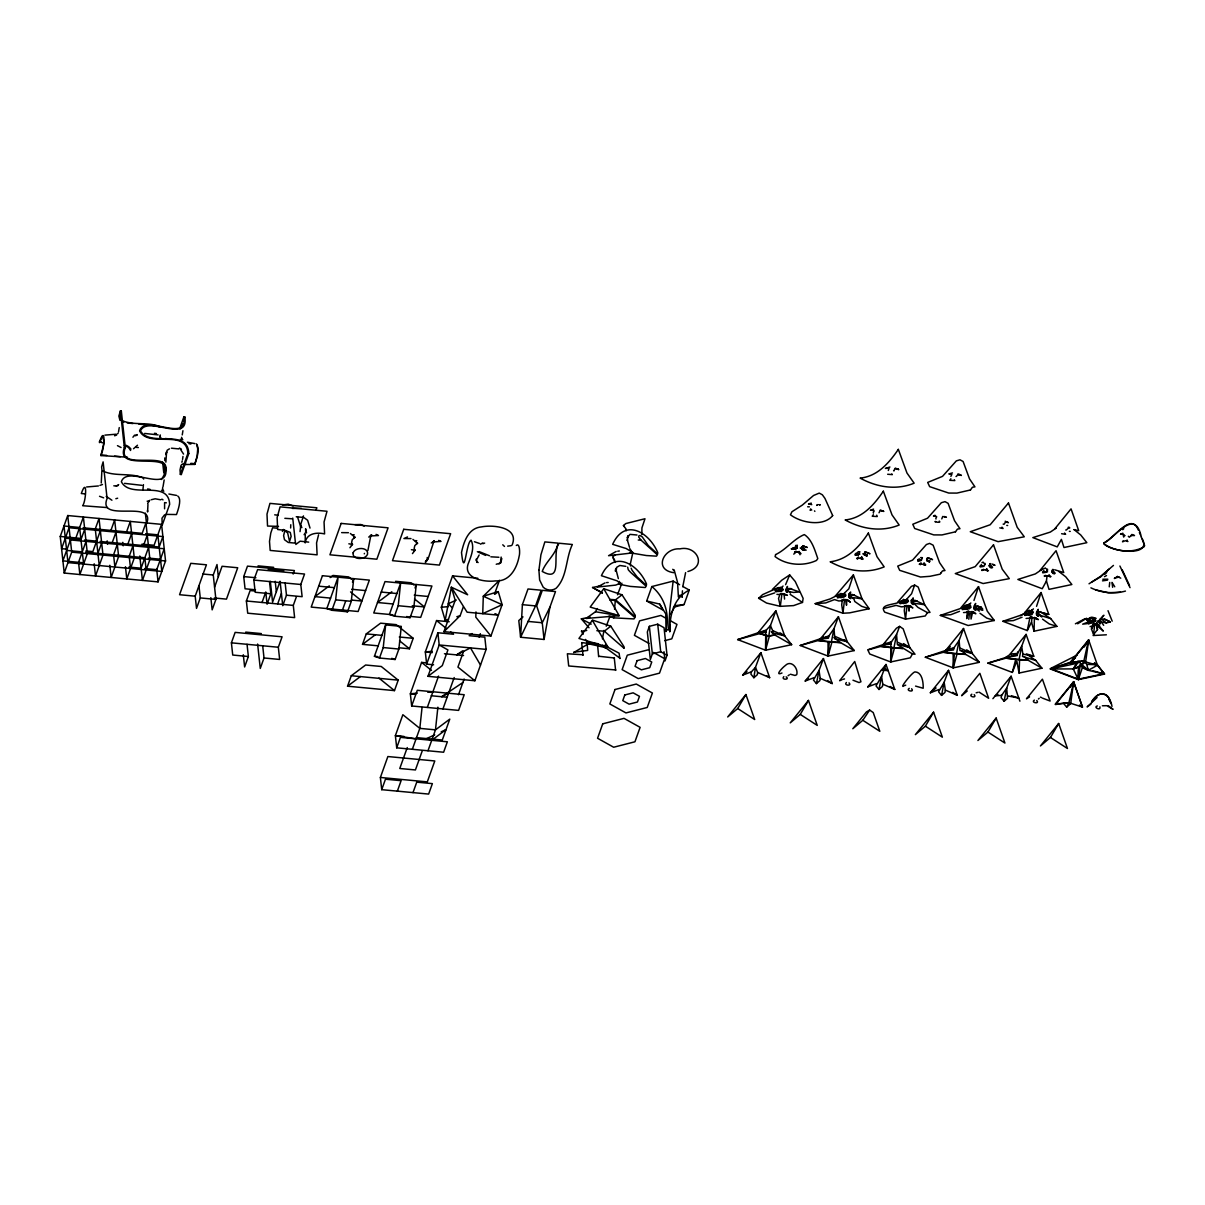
<?xml version="1.0" encoding="UTF-8"?>
<svg xmlns="http://www.w3.org/2000/svg" width="1205" height="1205" viewBox="0 0 1205 1205"><rect width="100%" height="100%" fill="white"/><g stroke="black" fill="none" stroke-linecap="round" stroke-linejoin="round"><path stroke-width="1.5" d="M1124.822 535.638L1123.467 534.357L1120.876 534.252M1099.035 622.111L1099.05 620.771L1103.885 615.243L1099.517 620.048L1099.035 622.111L1100.421 623.723L1099.517 620.771M164.799 460.596L164.784 457.915M685.6 572.616L682.768 586.699M147.522 510.393L147.582 511.974L147.959 504.338M300.045 531.601L300.979 523.603L303.479 515.906M1077.933 661.168L1073.248 668.895L1078.339 679.62L1078.49 667.314L1085.072 662.328L1083.882 660.882L1088.612 639.81L1070.386 662.253L1050.459 669.016L1078.339 679.62L1104.473 674.092L1097.393 664.799L1094.517 662.916M651.86 586.564L646.693 601.009L659.738 604.112L665.778 613.917L666.019 631.556C669.829 615.092 665.175 597.514 651.86 586.564L673.143 581.096L679.59 584.696M1078.339 677.391L1078.505 670.251M475.96 611.944L475.809 617.171L490.902 636.059L502.124 604.684L498.268 591.61L483.295 596.249L482.738 613.676L502.124 604.684L483.295 596.249L499.473 580.283L494.487 594.231M784.576 599.081L784.018 593.734L780.448 593.598L787.407 595.345L784.018 593.734M290.646 527.986L290.767 524.732M795.601 545.729L796.4 546.001L795.631 545.413M1019.053 673.053L1019.581 659.858L1028.211 660.265L1041.918 668.218L1019.053 673.053L1016.839 661.063L1012.305 672.42L987.904 663.127L1005.377 657.614L1016.116 655.836L1021.689 646.317L1026.103 634.387L1033.785 656.243L1022.879 654.119L1021.689 646.317L1019.099 659.406L1005.934 658.171L987.904 663.127M1032.098 616.93L1031.525 622.142L1027.278 630.577L1002.876 621.298L1023.738 614.204L1031.42 613.797L1031.585 609.76M670.055 624.883L669.739 631.902C669.724 615.695 673.218 598.102 689.26 590.073L682.813 586.489M1097.499 629.597L1096.942 624.235L1094.276 623.979L1091.459 629.025L1093.568 634.493L1097.499 629.597L1095.993 623.663M427.203 558.397L427.248 557.478M522.985 616.885L518.783 620.545L520.605 637.249L535.562 605.904L541.165 590.209L528.001 588.974L522.383 604.669L520.605 637.249L544.058 639.463L549.887 607.26L555.505 591.565L542.325 590.33L536.722 606.01L542.25 622.759L544.058 639.463M501.822 558.518L500.813 562.66L498.99 563.835M682.437 590.812L682.12 597.319L682.09 595.692A1.958 1.265 -6.2 0 0 681.503 595.315M670.266 630.456L668.655 629.567L669.814 609.444L673.143 581.096M965.25 606.461L961.801 608.133L968.85 607.923L969.031 603.871M1040.216 611.613L1050.745 618.632L1056.89 626.374L1034.026 631.209L1034.447 617.367L1038.409 619.611L1035.08 618.617M1144.675 545.745L1141.271 536.843M162.961 487.061L164.166 479.952M104.097 442.521L100.919 455.58L127.474 457.207M119.837 416.056L119.837 418.24M737.656 639.599L759.798 633.574L765.762 630.652L765.537 650.203L791.67 644.675L784.651 635.833L775.869 610.86L770.447 625.576L766.38 629.989L737.656 639.599L765.537 650.203L766.742 635.713M800.21 645.488L818.24 640.518L828.031 641.843L828.106 656.092L854.24 650.564L847.205 641.723L838.424 616.734L833.996 628.664L828.935 635.879L800.21 645.488L828.106 656.092L829.311 641.602M868.474 649.796L880.81 646.407L893.974 647.642L896.565 634.553L897.394 644.675L912.471 653.938L915.032 654.24L909.76 647.597L903.178 628.859L899.593 626.389L896.565 634.553L891.489 641.753L867.766 649.796L869.754 654.014L890.661 661.967L891.866 647.492M925.335 657.252L943.364 652.282L953.155 653.622L953.23 667.856L979.349 662.328L972.33 653.487L963.548 628.498L959.12 640.427L954.059 647.642L925.335 657.252L953.23 667.856L954.285 655.174M1017.291 655.625L1017.592 652.01M1089.154 669.649L1082.346 667.675L1078.339 679.62L1079.56 665.13M623.813 648.305L624.054 646.769L610.784 626.178L592.514 620.093L578.942 638.469L607.953 647.07L592.453 620.47M609.805 599.879L615.318 600.557L634.884 617.562L634.026 618.918L613.767 617.849L614.083 614.399M614.535 609.203L615.318 600.557M973.64 612.125L971.893 611.492L972.48 612.743L975.854 613.737L973.64 612.125L967.103 611.507L968.79 611.191L967.299 612.261L966.711 618.617L968.278 612.953M367.902 550.489L370.839 535.592M164.588 508.796L164.588 502.621L166.35 502.816M968.805 619.25L969.407 613.209M331.917 610.302L335.653 599.849L338.078 577.18L326.841 608.57L331.917 610.302L347.552 611.779L351.288 601.31L353.713 578.656L352.463 582.136M379.5 658.02L383.235 647.567L385.66 624.913L401.295 626.374L398.87 649.043L395.135 659.496L379.5 658.02L374.424 656.288L385.66 624.913M394.472 616.192L398.222 605.723L400.632 583.069L389.396 614.445L394.472 616.192L410.107 617.653L413.857 607.2L416.282 584.53L415.032 588.025M422.051 707.456L419.822 728.377L412.336 749.299M437.882 707.184L435.472 729.853L427.971 750.775M119.25 427.594L118.542 431.797M1093.568 634.493L1094.667 624.341M1109.248 586.835L1109.73 582.422M844.404 600.557L842.973 613.24L815.198 603.645L830.185 598.915L841.06 593.417M906.958 606.446L905.527 619.129L884.726 612.17C877.722 602.651 899.563 605.874 903.614 599.292M1054.797 569.814L1063.744 572.556L1056.062 550.7L1040.111 570.342L1041.241 569.92L1035.336 573.926L1017.864 579.454L1042.25 588.733L1046.437 581.021L1047.07 575.629M182.979 456.439L182.558 459.391M182.241 434.915L182.934 430.727M799.096 553.216L799.141 551.423M781.834 594.683L780.298 606.341L766.576 603.057L758.623 598.298L762.629 594.607L778.505 587.528M845.684 599.653L846.513 605.241L846.769 599.713L850.323 602.048L846.769 599.713L843.666 599.427L842.25 600.647L841.708 604.789L842.973 613.24L849.615 612.863L869.212 608.721L862.072 598.87L853.396 574.89L835.065 596.324L844.449 593.538L843.726 596.144L837.279 597.665L844.133 597.077L845.669 594.276L844.479 594.803L843.846 593.643L848.832 588.808L853.396 574.89M906.22 605.317L904.819 606.522L904.277 610.679L905.527 619.129L925.244 615.981L927.489 612.622L930.019 612.396L924.642 604.744L918.165 587.016L914.625 585.088L911.402 586.383L897.62 602.214L906.401 599.518L911.583 593.749L914.625 585.088M1078.535 677.406L1080.162 665.055M681.397 595.3L680.479 595.21A1.958 1.265 -6.2 0 0 679.545 595.451L678.4 596.957L677.556 582.392L674.198 570.01M1070.673 703.765L1073.64 681.653L1055.414 704.097L1068.91 702.726L1082.467 707.094L1073.64 681.653L1070.161 687.407M1082.346 667.675L1088.281 670.311L1104.473 674.092L1097.454 665.25L1085.645 661.922L1088.672 640.277L1070.447 662.705L1050.459 669.016L1073.248 668.895L1078.49 667.314M751.393 671.833L750.896 674.152L753.878 677.722L755.46 667.419L760.882 652.688L769.664 677.677L757.659 672.42L755.46 667.419L751.393 671.833L742.657 675.131L760.882 652.688M757.659 672.42L757.297 674.74L753.878 677.722M791.67 644.675L774.845 634.99L767.751 636.315L759.798 633.574L768.85 635.879L770.447 625.576L772.631 630.577L772.269 632.911L784.651 635.833L780.012 632.836M820.213 678.31L819.852 680.629L816.433 683.596L813.45 680.027L819.023 670.507L823.452 658.578L832.233 683.566L820.213 678.31L819.023 670.507L816.433 683.596M828.317 636.526L818.24 640.518L831.405 641.768L833.996 628.664L834.824 638.786L847.205 641.723L844.118 639.719M882.768 684.184L882.422 686.519L878.987 689.486L876.02 685.916L881.578 676.397L886.006 664.467L894.788 689.441L882.768 684.184L881.578 676.397L878.987 689.486M945.338 690.073L944.976 692.393L941.557 695.375L938.575 691.79L944.148 682.271L948.561 670.342L957.342 695.33L945.338 690.073L944.148 682.271L941.557 695.375M953.441 648.305L943.364 652.282L956.529 653.532L959.12 640.427L959.948 650.549L972.33 653.487L966.666 649.826M1004.111 701.25L1006.702 688.16L1007.531 698.282L1004.111 701.25L1001.129 697.68L1001.641 695.375L1006.702 688.16L1011.131 676.231L1019.912 701.205M1022.879 654.119L1022.518 656.439L1035.773 660.476L1041.918 668.218M781.352 593.478L779.861 594.577L778.535 598.508L780.298 606.341L793.583 605.603L802.5 602.425L803.133 598.418L795.24 581.503L789.667 574.936L781.729 580.238L772.39 589.441L781.894 587.648L780.102 587.287M864.874 554.164L867.299 555.701L864.241 555.083L864.844 552.191M1027.278 630.577L1029.823 618.135L1031.344 617.081L1029.657 617.397L1036.195 617.999M602.44 638.861L603.991 630.396M445.187 620.319L451.348 587.212L467.645 594.773L452.553 575.87L441.331 607.26L445.187 620.319L448.516 619.295M1112.652 587.317L1111.989 582.392M197.153 455.716L197.725 448.757L196.716 444.735M1051.724 571.697L1053.516 569.694L1052.703 569.393M989.154 565.823L990.962 563.865L990.149 563.563M305.272 534.613L305.196 542.913C306.401 533.228 316.81 532.113 324.582 533.92L324.055 521.991L327.007 511.266L280.087 506.853L277.135 517.578L277.662 529.507L285.178 530.381L290.269 532.384L291.128 536.361L289.562 541.437L287.664 532.971L283.431 529.552L282.407 531.405M857.779 558.864L858.442 557.072L857.086 558.849L858.005 557.704M920.334 564.753L921.012 562.946M364.437 553.396L364.302 553.833M615.258 571.004L615.77 568.504M101.25 482.994L101.853 471.125M864.045 554.044L865.732 552.342L864.723 552.688M926.6 559.933L927.564 558.337M766.38 629.989L765.868 632.309L757.629 633.288L775.869 610.86M828.935 635.879L828.438 638.183L820.198 639.177L838.424 616.734M891.489 641.753L890.992 644.073L882.753 645.067L896.43 628.227L899.593 626.389M954.059 647.642L953.547 649.947L945.323 650.941L963.548 628.498M614.46 658.005L598.764 656.243M972.48 612.743L971.049 619.039L970.838 613.194M1073.685 682.105L1068.91 702.726L1066.681 707.139L1063.699 703.569L1064.407 703.178L1055.46 704.548L1073.685 682.105L1082.467 707.094L1079.379 705.091M475.96 560.325L476.231 559.165M873.339 514.731L872.209 516.252L877.27 516.538L876.713 515.213M950.881 478.777L949.751 480.298L954.812 480.584L954.345 479.861M605.241 648.079L602.801 645.142M978.52 586.654L960.249 608.6L940.322 615.409L968.142 625.515L994.336 620.485L987.257 611.131L978.52 586.654L973.971 600.467M1043.47 613.149L1048.772 614.399L1041.09 592.544L1036.541 606.341M1012.305 672.42L1015.71 659.496L1019.581 659.858M181.88 462.223L182.256 460.837M810.769 508.811L810.212 510.378M765.537 650.203L769.332 636.33M828.106 656.092L831.902 642.22L840.518 642.611L854.24 650.564M912.471 653.938L910.257 657.825L890.661 661.967L894.456 648.094L903.087 648.501L893.974 647.642M953.23 667.856L957.026 653.984L965.642 654.375L979.349 662.328M196.837 457.072L194.773 464.407L183.416 464.558M789.923 588.597L799.397 591.971L793.402 592.438L787.377 591.203L786.594 589.531L787.483 586.428L786.022 589.396L786.127 591.715L787.407 592.348L786.097 590.239M935.698 521.464C932.067 521.509 942.28 523.497 939.282 521.102M181.142 467.57L181.443 466.546M512.065 545.142C519.656 527.233 493.342 524.537 481.458 526.901C468.399 527.971 463.835 541.632 461.515 552.493C464.603 580.659 465.928 542.491 471.08 540.186C474.68 547.296 471.411 555.339 468.835 562.193C461.425 578.249 483.958 582.467 495.3 580.9C509.64 581.91 516.87 568.368 519.129 556.288C520.093 553.713 519.852 542.054 516.267 545.473M318.572 534.794L316.569 542.913L317.096 554.842L270.176 550.429L269.498 541.391L270.794 533.032L272.586 527.775L276.502 528.136M615.77 669.965L568.7 665.973L567.374 653.773L583.16 654.767M143.44 484.621L142.883 490.269M797.213 547.191L795.601 549.088L791.565 549.254M795.104 552.839L795.481 551.724L793.824 554.195M632.896 552.402L630.366 563.744A14.626 13.797 -58.5 0 0 630.592 565.989M585.51 639.403L588.432 643.771L605.377 647.552L619.957 658.246M60.25 536.451L67.736 515.544L161.575 524.356L165.552 560.958L158.066 581.879L64.227 573.053L60.25 536.451L81.097 538.424M103.434 443.018L99.443 441.919C106.13 423.527 104.383 450.369 100.843 454.857L100.919 455.58M99.518 442.657L102.53 435.984L103.916 441.271M162.63 462.178L163.79 472.842L164.739 472.932C174.74 447.462 115.288 473.068 125.305 447.597L121.328 411.01L120.395 410.92L118.873 416.056L119.943 420.364M75.885 537.927L83.386 517.005L87.363 553.607L79.861 574.529L78.536 562.328L86.037 541.407M120.861 412.306L121.328 411.01M64.227 573.053L71.713 552.131L67.736 515.544M84.712 529.206L80.961 539.674L65.326 538.198M120.395 410.92L124.356 447.507C114.249 475.237 183.22 445.579 161.455 479.53M100.346 530.682L92.86 551.604L85.901 550.941M97.921 553.336L101.672 542.883M110.92 530.411L114.656 519.942L118.632 556.544L111.146 577.466L109.821 565.265M112.246 542.612L115.981 532.143M117.307 544.344L113.571 554.812L114.897 567.013M160.144 439.298L160.28 434.945M126.555 531.887L130.306 521.419L134.282 558.02L126.781 578.942L125.456 566.742M127.881 544.073L131.631 533.619M132.957 545.82L129.206 556.273L130.532 568.474M179.681 428.664L183.883 416.885L184.832 416.975C189.245 444.284 147.085 414.912 140.503 430.923C150.264 447.748 187.859 427.624 188.793 453.577L181.307 474.499L180.373 474.409L180.012 469.935L181.066 465.22M180.614 428.739L181.548 426.133M182.015 424.823L182.482 423.512M183.416 420.906L183.883 419.596M184.35 418.286L184.832 416.975M143.516 545.549L147.266 535.095M148.592 547.296L141.106 568.203L128.935 567.073M161.575 524.356L154.089 545.278L141.934 544.133M180.373 474.409L187.859 453.487C186.73 427.911 148.652 448.847 139.569 430.833C145.489 413.526 188.176 443.666 183.883 416.885M194.773 464.407C196.837 458.246 200.166 449.284 196.43 443.847M195.195 596.189L206.432 564.799L190.797 563.337L179.56 594.713L195.195 596.189L196.52 608.389L200.271 597.921L198.946 585.72M210.83 597.65L212.155 609.851L215.906 599.397L213.255 574.996L217.005 564.527L218.331 576.728M214.58 587.197L222.066 566.275L237.716 567.751L226.48 599.126L214.309 597.981M255.49 589.772L245.052 588.793L243.726 576.593L247.477 566.139L294.397 570.552L293.146 574.032M247.04 644.313L248.366 656.514L232.731 655.038L231.405 642.837L235.141 632.384L282.075 636.797L278.325 647.251L279.65 659.451L264.016 657.975L260.265 668.444L257.614 644.042M296.43 596.686L293.297 605.407L294.623 617.608L247.703 613.194L246.377 600.994L250.128 590.54L255.34 591.022M269.513 581.548L270.839 593.749L255.189 592.273L253.863 580.072L257.614 569.619L304.534 574.032L300.798 584.485L302.124 596.686L286.474 595.21L282.738 605.678L280.087 581.277L272.586 602.199L270.327 581.292M262.027 602.47L265.763 592.001L267.088 604.202L270.839 593.749M248.366 656.514L244.63 666.968L243.305 654.767M277.662 603.946L281.413 593.478M315.921 510.408L316.87 507.787L269.95 503.374L266.998 514.113L267.525 526.043L278.506 526.389M345.594 601.325L342.476 610.031L347.552 611.779M347.552 686.202L351.288 675.734L365.612 665.009L381.247 666.486L398.207 680.147L394.472 690.616L347.552 686.202L360.431 676.547M378.174 645.835L362.524 644.359L366.275 633.89L380.584 623.166L396.234 624.642L413.195 638.304L409.444 648.772L399.021 647.793M380.388 777.466L387.874 756.544L434.794 760.957L427.308 781.879L380.388 777.466L381.714 789.667L428.634 794.08L432.384 783.627L416.749 782.15L412.999 792.619M426.992 662.916L421.584 662.404L410.348 693.794L411.673 705.979L458.593 710.393L464.211 694.713L417.292 690.299L411.673 705.979M449.194 621.75L436.556 620.56L425.32 651.95L426.645 664.151L433.604 664.799M381.714 789.667L385.464 779.213L401.099 780.674L397.364 791.143M396.701 747.823L400.437 737.37L447.356 741.783L443.621 752.236L396.701 747.823L395.376 735.637L402.862 714.716L419.822 728.377L435.472 729.853L449.781 719.129L442.295 740.036L416.222 737.596M426.645 664.151L437.882 632.761L453.532 634.237L450.7 631.962M472.029 633.559L469.167 635.698L484.802 637.174L486.127 649.375L474.89 680.75L427.971 676.336L439.207 644.961L437.882 632.761M490.902 636.059L443.967 631.661L455.204 600.271L451.348 587.212L467.103 612.2L498.388 615.153L494.954 613.616M407.26 747.567L399.774 768.489L415.424 769.95L422.277 750.775M427.308 707.456L438.545 676.08M443.967 631.661L460.159 615.695L463.277 606.974M442.958 708.932L454.195 677.541M463.548 651.393L457.93 667.088L474.89 680.75M458.518 694.713L464.136 679.018M479.108 637.174L480.358 633.694M649.375 626.329L647.341 631.992L650.339 659.557L652.357 653.893L649.375 626.329L657.719 624.19L664.045 627.715L667.028 655.279L665.009 660.943L664 651.694M673.444 607.245L684.079 604.518L689.26 590.073M984.997 564.452L983.898 566.335L980.222 566.968M1047.552 570.327L1046.452 572.224L1042.777 572.857M573.685 652.598L588.432 643.771M617.487 594.803L621.901 583.16M606.251 626.193L610.031 616.207M785.585 584.696L789.667 574.936M1092.709 624.612L1096.625 623.331L1097.604 620.937M1094.773 617.788L1094.321 618.888L1095.872 620.47L1092.543 622.985L1082.677 624.16L1094.773 619.596M810.423 509.896L811.793 510.016M283.431 529.552L284.772 530.863L283.612 535.607L284.485 539.704L288.251 542.461L295.828 543.184M598.644 656.71L597.514 644.073M1091.459 629.025L1093.944 623.482M426.706 560.069L425.711 561.62M1138.318 530.08C1130.983 511.206 1113.646 539.373 1103.946 542.898L1104.066 543.877C1110.468 551.438 1152.296 557.674 1142.295 538.936M549.887 607.26L542.25 622.759L527.805 621.403M783.054 586.022L781.337 587.844L782.858 589.094L781.759 591.293L775.643 591.58L781.217 590.299L782.331 588.658M1123.12 540.849L1122.518 541.813L1125.319 540.714L1127.835 541.542M595.496 611.748L619.189 615.695L590.179 607.079L603.75 588.703L619.189 615.695L586.112 618.466L595.496 611.748L597.243 608.555M906.401 599.518L907.034 600.677L908.239 600.165L906.687 602.952L899.849 603.554L906.296 602.033L907.019 599.412M638.906 535.758L638.665 537.008L641.015 540.141L657.358 554.797L656.484 556.153L646.392 555.535L629.537 552.703M627.669 567.148L628.242 569.694A14.626 1.702 38.7 0 0 631.254 572.947L646.121 586.187L645.262 587.528L630.2 586.398L618.301 584.094M670.507 614.369L675.418 605.588L684.079 604.518M1052.492 569.694L1051.739 571.818L1053.275 573.685M147.673 503.389L149.706 500.286M989.938 563.82L989.169 565.928L990.721 567.811M737.701 708.54L745.91 694.532L754.692 719.521L737.701 708.54L727.684 716.975L745.91 694.532M800.256 714.414L808.465 700.421L817.246 725.395L800.256 714.414L790.239 722.864L808.465 700.421M925.38 726.193L933.589 712.185L942.37 737.174L925.38 726.193L915.363 734.628L933.589 712.185M987.934 732.068L996.158 718.075L1004.925 743.048L987.934 732.068L977.918 740.518L996.158 718.075M1050.444 737.49L1058.668 723.497L1067.449 748.486L1050.444 737.49L1040.442 745.94L1058.668 723.497M973.776 607.892L975.869 610.438L974.062 609.293L973.956 606.341L975.673 603.419L974.408 608.435L982.903 610.107L978.174 607.666M1036.345 613.767L1038.439 616.327L1036.631 615.183L1036.526 612.23L1038.243 609.308L1036.963 614.324L1050.745 618.632M1084.259 647.01L1088.612 639.81L1097.454 665.25L1088.281 670.311L1080.554 665.732M1094.682 619.25L1088.763 623.934M304.112 534.689L305.302 532.791L306.522 532.851L305.603 528.739L305.678 531.571M927.398 558.081L926.811 560.973L929.853 561.575L927.443 560.054M862.81 720.304L869.633 710.076L873.218 712.547L879.816 731.284L862.81 720.304L852.809 728.739L866.47 711.914L869.633 710.076M479.138 554.993L476.638 559.692L477.044 562.434M1124.657 535.743L1123.256 535.487L1123.723 537.114M795.993 551.122L794.622 552.718M848.862 594.893L851.574 595.225L848.651 596.129L850.745 598.674L848.953 597.529L848.832 594.577L850.685 592.047L849.224 595.24L850.128 597.198L862.072 598.87L852.477 594.487M911.432 600.768L914.128 601.114L911.221 602.003L913.315 604.549L911.507 603.404L911.402 600.467L913.254 597.936L911.778 601.129L912.697 603.072L924.642 604.744L915.047 600.376M295.797 544.479L300.135 541.181L308.706 542.145M349.917 547.733L352.493 544.329L351.589 542.596L352.267 539.659L355.008 537.294L350.369 533.499M412.471 553.607L415.047 550.203L414.159 548.471L414.821 545.549L417.563 543.184L412.923 539.388M1075.237 657.659L1070.447 662.705L1083.882 660.882L1078.671 661.726L1073.248 668.895L1081.653 665.296L1083.882 660.882L1085.645 661.922M132.927 437.249L134.553 435.141M133.529 448.742L137.49 445.217M967.058 605.091L964.874 605.814L969.889 605.046L969.588 606.567L970.793 606.04L969.257 608.841L962.102 609.534L965.28 607.953L967.585 604.97L968.835 605.031L969.031 608.058M1032.158 612.456L1033.363 611.929L1031.811 614.731L1024.657 615.424L1027.82 613.842L1030.155 610.845L1031.405 610.92M982.06 570.567L983.672 569.302M813.962 677.722L805.226 681.021L823.452 658.578M876.517 683.596L867.781 686.91L886.006 664.467M939.072 689.486L930.335 692.785L948.561 670.342M1032.444 610.92L1025.139 612.185L1041.09 592.544M1026.103 634.387L1010.152 654.029L1016.613 653.532M992.905 698.674L1011.131 676.231M1094.276 623.979L1093.462 624.958L1095.947 624.431L1098.192 625.41L1103.343 631.089L1097.68 626.088M968.956 605.196L970.823 602.967M1031.54 611.04L1033.378 608.856M1044.569 576.427L1045.368 575.478L1044.208 575.915M425.802 561.756L428.724 557.041L434.131 540.683L432.972 541.843M1099.517 620.048L1100.602 618.783M370.794 535.683L371.577 534.794L370.402 535.969L378.46 535.532L376.081 534.387M99.925 485.404L102.485 484.5M1095.827 697.288L1091.579 701.807C1099.126 689.064 1109.745 692.875 1112.004 706.416M1038.379 699.02L1039.177 698.328M781.217 590.299L783.355 589.727L778.656 588.371L780.78 588.447M788.055 675.749L789.29 674.875M117.472 433.845L118.18 433.077M841.045 597.755L843.455 595.632L841.211 594.246L837.821 596.46L842.265 596.46M903.614 603.645L906.009 601.521L903.78 600.135L900.376 602.334L904.835 602.334M966.169 609.519L968.564 607.395L971.049 607.38L968.85 607.923M1028.739 615.409L1031.932 613.481L1030.275 612.547L1027.82 613.842M1114.444 578.536L1117.487 576.336M177.798 496.053C181.91 498.915 178.295 509.534 176.472 514.55L165.898 514.384M922.397 557.614L921.328 560.461L917.758 561.093M859.828 551.724L858.773 554.571L855.189 555.219M981.442 564.663L979.996 566.139L983.175 566.275M1043.952 570.567L1042.506 572.029L1045.729 572.164M1093.718 699.457C1097.921 692.107 1107.982 691.534 1109.835 700.888M984.606 564.618L985.012 563.353M1047.175 570.492L1047.582 569.227M1144.223 546.693C1132.519 553.622 1114.881 551.754 1104.066 543.877L1103.961 542.928C1116.508 536.059 1135.14 507.847 1141.331 537.008M843.726 596.144L845.925 595.616L842.28 595.165L840.247 596.355M906.296 602.033L908.48 601.491L904.85 601.054L902.801 602.229M1104.88 574.273L1106.702 572.541M1122.744 529.688L1123.798 528.679M1109.474 568.775L1100.783 576.758L1092.016 581.91M1090.902 621.464L1087.814 621.208L1086.624 619.656L1092.95 617.186M802.967 545.714L801.325 548.516L802.56 549.932M1070.386 662.253L1075.583 657.508M1055.414 704.097L1058.005 701.732M1097.077 697.544L1087.121 706.913L1090.947 704.127M631.179 568.203A14.626 13.797 -58.5 0 0 632.173 570.402L637.129 576.894L646.392 585.419L646.513 584.003C638.017 563.85 613.42 549.164 601.415 575.704L617.111 580.855L620.229 583.356L615.589 585.118L597.334 587.076L604.985 582.919M1066.681 707.139L1070.1 704.157L1068.91 702.726L1065.913 703.027M480.494 544.178L482.783 542.913M742.657 675.131L746.949 671.516M820.198 639.177L823.06 636.767M805.226 681.021L808.073 678.611M882.753 645.067L885.615 642.642M867.781 686.91L870.643 684.485M945.323 650.941L950.323 646.724M930.335 692.785L936.059 687.965M967.254 690.977L961.62 695.722L979.846 673.294L988.627 698.267L979.078 692.092M495.391 593.945L498.268 591.61M626.073 529.055L623.437 525.516L625.877 523.542L644.991 518.737L641.934 527.865L641.828 534.598M1087.814 621.208L1091.504 618.27L1093.613 618.105M615.589 599.789L622.021 594.803L635.291 615.378L635.156 616.794L615.589 599.789L609.971 599.427M596.852 630.697L604.353 631.179L610.784 626.178M786.594 589.531L787.98 588.462L791.625 588.673M1089.034 583.792L1100.557 576.367L1113.465 565.416M330.14 577.587L333.002 575.448L348.652 576.909L351.468 579.198M329.266 585.901L314.942 596.626L330.592 598.102M391.821 591.791L377.511 602.515L393.146 603.991M362.524 644.359L375.418 634.704M427.971 676.336L442.295 665.612L447.914 649.932L439.207 644.961L486.127 649.375M351.378 545.157L352.493 544.329L348.848 543.817M413.933 551.031L415.047 550.203L411.402 549.691M1114.459 578.159L1119.234 576.984M1029.567 696.927L1026.464 698.81L1042.415 679.168L1050.097 701.024L1042.521 698.147M1029.281 610.182L1020.364 615.77M791.263 548.697L796.264 548.35L797.258 546.166M462.675 650.821L456.605 654.887L470.492 647.898L480.509 665.07M462.886 682.512L441.632 696.731L448.576 693.237M1005.377 657.614L1011.387 653.607M1016.011 654.179L1005.934 658.171L1015.71 659.496M850.715 594.291L848.892 593.96L854.526 595.149L848.832 594.577M913.27 600.165L911.447 599.834L917.095 601.039L911.402 600.467M976.155 692.785L977.797 692.378M981.955 562.78L983.099 562.057M368.7 537.069L371.697 535.201L370.266 536.074M431.254 542.958L434.252 541.075L432.836 541.964L441.015 541.407L438.725 540.382M777.918 590.42L780.885 589.742L774.89 590.706M856.183 554.601L857.041 554.059L855.083 554.541L858.05 554.511M918.737 560.476L919.596 559.948L917.638 560.43L920.605 560.385M169.438 448.847L167.149 450.278L165.989 454.647L166.606 451.815L165.868 462.148M963.066 606.989L965.732 605.332M614.957 554.948L612.622 556.936L614.851 560.446M1077.662 623.783L1086.624 618.24M981.262 566.29L982.226 565.717M113.827 485.811L116.328 486.007L118.677 484.606M1043.816 572.179L1044.78 571.607M353.999 537.987L355.008 537.294L353.848 536.707M884.606 668.233L881.458 670.07L888.206 670.703L884.606 668.233L884.832 670.387M1050.459 669.016L1076.652 663.398L1079.665 661.65M181.835 464.452L182.859 463.88M164.648 514.761L161.997 518.195L162.163 525.275L169.649 504.353C168.519 478.777 130.441 499.729 121.359 481.699C127.278 464.392 169.965 494.532 165.672 467.766M1075.402 623.798L1085.178 618.617M965.28 607.953L967.72 606.672L969.377 607.606M1086.624 619.656L1091.323 617.186M1104.488 576.638L1106.521 575.568M1025.139 612.185L1026.585 611.568M997.906 694.442L995.179 695.857L1001.641 695.375M855.369 553.713L856.589 553.095M917.924 559.602L919.144 558.969M629.808 548.606L631.947 552.011L629.507 553.261L608.57 555.701L616.177 551.468M1121.569 533.8L1120.575 534.297L1122.849 533.197M1077.195 655.053L1050.414 668.564L1078.294 679.168L1104.428 673.64L1101.566 671.245M1045.503 567.977L1041.241 569.92M407.501 536.948L403.931 538.53L410.98 538.59M137.174 434.583L135.05 435.638L136.993 435.306M903.614 686.067C899.081 688.929 912.833 671.351 915.137 671.923C922.262 672.179 923.376 682.738 923.181 688.251L915.559 686.097M856.228 553.893L857.162 553.441M918.782 559.783L919.716 559.331M456.349 600.015L448.26 603.765L452.237 607.742M434.734 734.824L426.645 738.575L431.721 740.307L446.031 729.582L441.196 731.827M842.024 679.74L839.644 680.735L854.722 661.515L860.942 681.774L859.045 682.557L852.989 680.207M801.581 546.919L803.569 546.468M1102.379 705.784L1106.054 705.693M817.924 504.564L816.704 505.407L817.698 504.699M341.648 532.625L348.426 532.7M885.374 468.459L889.923 467.013M870.402 510.302L873.58 509.097M949.013 473.866L952.477 472.902M934.026 515.71L935.08 515.288M687.904 571.516C707.516 566.139 696.656 545.021 679.876 548.878C663.744 547.582 653.065 569.724 673.731 572.691M1090.073 626.705L1092.845 625.636M959.511 611.342L950.805 614.701L940.322 615.409M1022.066 617.231L1013.375 620.59L1002.876 621.298M904.578 685.615L905.738 685.178M981.653 570.04L982.813 569.604M856.665 558.352L858.562 557.569L857.749 557.945L863.217 558.969M758.623 598.298L774.725 592.875M919.219 564.241L921.117 563.443L920.304 563.835L925.771 564.859M783.822 676.623C780.494 680.102 790.57 679.966 786.127 676.833M846.392 682.497C843.093 685.525 852.477 686.368 849.058 682.874M114.611 435.773L116.629 435.08M98.403 485.961L86.609 486.971M116.237 434.207L104.925 435.126M482.874 543.696L484.666 543.094M808.917 503.826L811.311 503.133M151.228 499.729L155.174 498.795L160.807 499.804M456.831 616.719L460.159 615.695M887.663 474.258L892.318 474.619L891.79 473.972M1107.546 580.117L1102.515 580.855M794.637 552.161L799.066 551.845L800.015 554.782M116.328 486.007L118.135 485.495M115.861 498.719L117.653 498.207M1096.173 618.361L1092.076 617.999M796.234 545.549L797.364 545.232M859.436 551.724L858.02 551.724M922.006 557.614L920.575 557.599M843.184 679.289L844.524 678.912M1107.832 579.198L1102.816 579.244M282.377 504.97L288.221 504.172L293.131 505.98M292.514 508.45L301.175 508.254M1100.301 621.705L1106.326 622.955L1110.332 621.885L1104.262 618.978M666.531 630.11L668.655 629.567M664.708 640.653L671.803 638.831L676.969 624.401L670.522 620.801M648.576 649.736L627.293 655.189L622.126 669.634L638.243 678.611L659.512 673.143L664.678 658.713L653.411 652.432M652.357 653.893L660.717 651.754L667.028 655.279M800.21 547.989L803.117 548.064M862.78 553.878L864.106 553.532M885.901 468.353L889.094 468.323L888.311 470.477M870.914 510.197C877.225 510.438 872.134 511.764 873.429 513.134M933.483 516.086C939.719 516.192 934.688 517.668 935.999 519.009M1125.455 591.083C1114.098 594.216 1101.521 592.95 1090.917 587.844M781.985 673.008C774.002 676.412 782.919 667.208 785.178 665.657C791.098 659.346 798.614 668.429 796.716 674.725L794.954 675.448L790.405 674.228M883.521 608.48L896.128 605.377L901.385 606.853L904.819 606.522M1091.504 618.27L1094.532 619.611M354.978 524.627L360.837 524.506L364.181 526.088M602.304 593.086L592.559 587.483L601.37 585.72M589.019 627.79L581.322 618.858L590.134 617.111M909.263 688.326C905.076 690.827 915.092 692.664 911.628 688.763M971.833 694.201C967.645 696.701 977.647 698.538 974.182 694.637M1034.387 700.09C1030.2 702.59 1040.216 704.428 1036.752 700.527M843.666 599.427L841.979 599.744L848.516 600.361M511.282 545.654L507.667 546.136M607.606 647.13L605.377 644.494M949.254 474.047L951.86 474.454L950.881 476.367M804.398 546.242C799.036 546.678 802.455 551.031 806.205 550.113M1079.394 661.334L1070.447 662.705L1076.652 663.398M617.758 551.227L619.355 550.986M184.124 463.503L185.57 463.292M768.85 635.879L774.845 634.99L771.305 631.706M808.54 503.961L811.748 504.639M171.441 448.2L179.018 448.923M573.821 652.221L587.663 650.429L587.121 642.792L597.906 643.651M1120.454 592.258L1108.223 592.709L1095.767 589.923M581.503 631.375L586.76 630.426M1100.963 619.521L1104.548 619.174L1110.332 621.885M842.25 600.647L838.831 600.979L834.508 599.593L825.681 602.937L815.198 603.645M441.331 607.26L448.275 606.627M432.279 651.318L425.32 651.95L432.279 652.598M417.292 693.161L410.348 693.794L415.559 694.276M427.715 692.227L432.926 691.76M1026.073 618.451L1029.823 618.135M606.537 582.618L608.194 582.467M963.518 612.577L967.299 612.261M1097.318 705.949C1092.724 707.049 1101.114 711.372 1099.909 706.823M1093.086 635.532L1106.371 634.794M296.249 516.764L303.826 517.472L307.621 520.259L310.016 528.076M107.381 507.591L82.633 505.723C86.082 501.536 87.603 475.794 81.307 493.523L85.224 493.899M180.328 439.238L182.859 439.735M147.146 501.19L148.938 501.144M982.934 569.679L988.446 570.673M1045.488 575.553L1051.016 576.562M797.349 548.23L795.782 547.868M859.903 554.104L858.352 553.743M124.567 483.371L141.964 485.344M807.651 506.793L809.399 506.823M498.9 557.267L490.857 556.815M795.827 551.845L799.548 552.206L801.024 553.713M867.344 554.842L865.175 554.827L866.757 556.303M929.914 560.717L927.73 560.702L929.326 562.193M831.902 642.22L828.031 641.843M894.456 648.094L880.81 646.407L890.887 642.416L890.661 661.967M957.026 653.984L953.155 653.622M352.417 534.794L354.225 534.824M414.972 540.668L416.794 540.714M291.972 518.783L284.847 518.316M841.211 594.246L843.334 594.321M903.78 600.135L905.904 600.211M638.243 540.021L641.015 540.141M144.69 433.439L158.096 434.9M284.772 530.863L285.992 530.923M802.289 548.275L804.729 548.968M1047.582 571.757L1046.452 571.471M1061.605 533.725L1065.612 534.297L1064.542 533.032M907.922 605.513L912.878 607.938L909.338 605.603L909.067 611.131L908.254 605.543M990.269 567.118L992.589 567.314L991.097 565.582M776.939 594.366L779.861 594.577M1006.793 525.44L1007.636 525.5M1052.824 572.993L1055.158 573.219L1053.667 571.486M165.221 438.53L168.052 438.756M135.879 447.326L138.379 447.537M120.364 456.665L114.535 456.138M190.812 463.338L194.683 463.684M1085.072 662.328L1086.774 664.347L1097.393 664.799M911.07 606.236L904.533 605.618M1069.362 531.33L1070.221 531.405M133.002 423.558L127.218 422.94M138.861 424.115L144.721 424.672M159.813 436.255L160.928 437.867M99.443 441.919L101.401 442.099M999.804 527.88L1003.057 528.513L1001.973 527.157M124.356 447.507L125.305 447.597M187.859 453.487L188.793 453.577M100.843 454.857L106.718 455.4M502.756 544.796L504.488 546.437M496.234 564.241L500.406 563.157L501.144 557.056M83.115 527.79L142.19 533.348L145.941 522.895L149.917 559.481L142.431 580.403L139.78 556.017M145.669 533.679L157.84 534.824L161.816 571.426L67.977 562.599L64.001 525.998L79.635 527.474L83.612 564.061M84.44 539.991L96.596 541.135M100.075 541.467L159.165 547.025L162.901 536.556L69.062 527.73L61.576 548.652L66.787 549.149M452.553 575.87L477.828 578.249M258.051 565.868L273.686 567.344M66.652 550.399L82.286 551.86M85.766 552.191L144.841 557.749L146.167 569.95M148.32 558.081L160.491 559.225M268.188 569.347L283.823 570.824M395.571 581.322L411.206 582.798L414.038 585.073M71.713 552.131L165.552 560.958M243.726 576.593L255.897 577.737M83.748 562.81L62.901 560.852L70.387 539.93L164.226 548.757L156.74 569.679L144.57 568.534M202.832 574.017L213.255 574.996M522.383 604.669L535.562 605.904M253.863 580.072L300.798 584.485M318.692 586.172L334.327 587.648M351.709 589.275L365.612 590.586M381.247 592.062L396.897 593.523M414.264 595.165L428.167 596.475M831.405 641.768L840.518 642.611L833.86 637.581M956.529 653.532L965.642 654.375L961.439 650.655M1019.099 659.406L1028.211 660.265L1024.009 656.529M351.438 600.06L361.862 601.039L350.55 591.926M412.261 605.784L424.431 606.928L414.535 598.96M335.653 599.849L351.288 601.31M398.222 605.723L413.857 607.2M246.377 600.994L293.297 605.407M392.875 614.776L373.761 612.984L384.998 581.593L431.917 586.007L420.681 617.382L410.257 616.403M200.271 597.921L215.906 599.397M581.684 642.596L597.334 644.509M366.275 633.89L381.91 635.366M399.292 637.008L413.195 638.304M245.715 632.113L261.365 633.589M383.235 647.567L398.87 649.043M444.449 653.743L463.564 655.535M231.405 642.837L278.325 647.251M374.424 656.288L377.903 656.62M351.288 675.734L398.207 680.147M431.209 695.752L446.844 697.213M404.052 736.451L395.376 735.637L416.087 738.846M274.71 514.836L278.325 515.198M194.864 443.591L187.408 442.235M176.548 495.421L168.881 494.02M161.485 490.224L163.85 491.158M786.308 589.004L789.004 589.35L787.226 589.983L790.54 592.981M152.478 425.41L155.942 425.922M1038.379 611.688L1048.772 614.399M154.481 433.288L156.409 433.574M792.77 547.853L794.607 548.139M147.613 488.959L150.098 489.396M99.533 496.294L103.645 497.831M1007.892 695.963L1018.812 698.087L1011.417 695.722M1092.604 619.415L1093.748 619.641M188.974 443.666L190.872 444.043M820.168 504.85L819.219 504.669L819.972 504.88M489.501 555.776L479.093 551.589M1048.832 575.312L1050.203 576.954L1049.163 574.875M898.885 644.765L909.76 647.597L903.584 643.606M986.277 569.438L987.588 571.08L986.534 569.001M975.839 605.844L981.623 607.395L977.421 606.07M1065.717 530.004C1066.47 531.043 1069.347 525.621 1069.754 527.926L1068.263 527.233M1003.147 524.115C1005.181 525.666 1004.413 519.325 1008.404 522.699L1005.196 521.223M479.515 543.485L474.424 541.723M1092.558 670.643L1104.473 674.092M637.008 535.005L629.944 534.372L627.187 537.972L627.941 535.773L627.398 540.473L627.263 539.735L629.507 547.266M923.708 563.548L924.988 565.235L924.34 563.262L924.822 564.256M861.153 557.659L862.434 559.346L861.696 556.559M625.832 566.365L619.837 565.476L616.674 567.329L616.117 571.17L616.132 570.161L618.346 578.611M117.472 445.654L121.072 447.507M416.448 543.832L417.563 543.184L416.418 542.596M927.353 557.915L928.814 558.382M864.798 552.026L866.259 552.493M1056.89 626.374L1049.329 623.964L1042.521 619.144M994.336 620.485L986.759 618.09L979.966 613.27M869.212 608.721L861.635 606.326L854.752 601.491L854.059 599.246L849.781 595.873M803.208 546.181L807.32 547.477L804.202 546.452M1033.785 656.243L1026.389 653.878L1035.773 660.476M122.262 421.765L123.769 422.247M124.371 445.458L128.453 447.356L130.607 450.489M106.161 496.339L111.914 500.226M603.75 588.703L622.021 594.803M608.781 616.192L613.767 617.849M406.733 616.493L410.107 617.653M391.745 658.337L395.135 659.496M485.645 555.4L477.346 551.709M928.362 558.02L932.55 559.647L929.356 558.322M865.808 552.131L869.995 553.773L866.802 552.432M957.779 474.062L961.379 475.463C957.312 472.224 957.041 476.939 956.002 476.517M895.225 468.173L898.282 469.423L896.264 468.594L896.987 468.956C893.688 467.028 894.381 472.285 893.628 470.718M880.237 510.016L883.852 511.417L880.147 510.604L879.002 512.773M944.313 516.508L946.407 517.291L942.717 516.493L941.783 518.903M960.31 648.23L972.33 653.487M897.755 642.34L909.76 647.597M835.186 636.466L847.205 641.723M772.631 630.577L784.651 635.833M1131.857 534.448L1134.508 535.532L1130.892 535.502L1131.676 535.171L1129.311 537.219L1128.332 536.285M992.92 564.422L994.984 565.356L992.423 564.196M126.179 445.308L129.056 446.904M158.714 426.675L159.738 427.157M1117.472 576.608L1120.755 578.174M142.22 477.557C129.628 472.631 114.686 476.849 102.546 470.869M927.489 612.622L917.969 607.425L912.351 601.762M604.699 645.624L619.114 653.185L619.837 658.578M978.309 606.507L982.662 608.826M1040.502 697.093L1041.512 697.635M592.559 587.483L602.425 592.755M581.322 618.858L591.188 624.145M646.693 601.009L662.81 609.986L659.738 604.112M667.299 619.009L660.852 615.424L639.584 620.876L634.402 635.321L648.908 643.395M476.502 561.62L478.144 562.539M179.425 448.049L181.413 449.164M1106.762 705.618L1113.074 709.353L1108.419 705.784M974.378 607.29L979.288 611.146M1036.933 613.179L1041.843 617.035M790.073 594.321L802.5 602.425M639.885 535.412L642.205 536.827L648.26 545.519L657.629 554.029L657.749 552.613C649.269 532.264 624.793 517.472 612.652 544.329L626.178 548.531L631.947 552.011M1096.625 623.331L1099.623 625.259M1094.366 663.247L1097.454 665.25M952.718 692.333L957.342 695.33M890.149 686.443L894.788 689.441M827.594 680.569L832.233 683.566M766.576 675.674L769.664 677.677M161.862 499.126L163.036 499.894M161.319 427.353C148.938 421.042 133.137 426.299 120.756 419.988M803.449 548.923L804.488 549.736M436.556 620.56L446.452 628.543M399.548 640.804L409.444 648.772M421.584 662.404L431.48 670.387M378.912 678.084L394.472 690.616M857.538 552.914L858.472 554.918M794.969 547.04L795.903 549.028M1101.867 619.234L1106.326 622.955M1030.275 612.547L1031.134 613.285M967.72 606.672L968.564 607.395M604.353 631.179L623.934 648.185M802.5 548.893L803.66 550.173M180.855 449.932L183.567 454.089M1096.942 624.235L1100.526 627.7M1127.503 541.301L1127.052 539.991M984.53 563.835L983.717 562.961M1058.969 571.592L1065.717 576.788L1071.878 584.53L1049.013 589.365L1046.437 581.021M1100.105 620.123L1103.675 625.335M672.751 569.287L674.107 570.718M1112.516 583.145L1114.746 586.775M1053.727 573.113L1054.48 573.957M991.158 567.224L991.926 568.067M1047.1 569.709L1046.317 568.79M623.437 525.516L624.371 526.585M1078.671 661.726L1088.281 670.311L1086.774 664.347M1037.128 611.507L1039.93 614.987M974.574 605.618L977.36 609.082M143.109 478.234L143.696 479.048M1119.912 566.019L1130.019 587.648M130.155 447.989L130.968 449.179M1129.507 585.434L1122.292 569.98M300.949 525.802L301.837 527.579L300.678 526.811L297.484 516.779M862.268 558.382L861.816 558.066M619.295 581.428L620.229 583.356M1108.69 698.584L1110.935 703.569M581.503 630.953L583.1 634.342M613.285 558.307L615.062 562.449M1031.525 622.142L1034.026 631.209M986.91 568.911L987.422 570.04M1139.388 532.535L1140.367 534.839M1094.08 620.259L1094.682 621.69M625.636 529.341L626.193 530.727M1108.013 610.694L1112.185 621.162M181.548 437.31L182.286 439.162M1095.676 623.663L1095.947 624.431M101.958 470.055L101.627 466.938L103.118 461.877L107.094 498.478C97.078 523.934 156.53 498.343 146.528 523.813L145.368 513.134M162.479 488.07L163.262 490.42M814.881 511.372L814.505 510.875M657.719 624.19L660.717 651.754M614.294 658.186L615.619 670.387M581.684 643.048L583.009 655.249M292.74 518.09L295.391 542.491M285.148 583.024L286.474 595.21M275.207 581.277L276.337 591.745M262.69 645.775L264.016 657.975M181.307 474.499L181.021 471.501M164.076 466.832L164.739 472.932M156.68 569.076L158.066 581.879M122.805 542.34L123.196 545.82M107.17 540.864L107.546 544.359M99.247 565.537L95.27 528.935L99.021 518.481L102.997 555.068L95.511 575.99L94.186 563.804M923.979 563.051L924.084 565.1M861.424 557.162L861.53 559.225M538.921 570.236L539.629 579.982L543.154 587.136A10.77 10.438 -60.8 0 0 556.047 588.341C567.51 576.894 565.537 558.578 572.36 544.494L559.18 543.244C551.092 552.417 563.97 583.627 542.235 571.441C545.654 561.515 556.198 554.405 558.02 543.139L544.856 541.904L540.909 554.827L538.921 570.236M1074.092 529.628L1080.704 534.945L1086.85 542.687L1063.985 547.522L1061.394 539.373L1057.237 546.889L1032.836 537.611L1050.323 532.083L1056.137 528.136L1055.098 528.498L1071.049 508.856L1078.731 530.712L1074.092 529.628M832.67 515.574C823.753 526.947 801.114 523.03 790.45 514.776L791.941 511.748L802.289 505.121L813.586 495.466L819.249 493.101L822.352 494.788L824.973 498.433L832.67 515.574M353.11 552.824C351.996 560.205 365.492 560.099 367.54 554.18C368.655 546.799 355.159 546.904 353.11 552.824M775.598 554.601L775.086 556.59C786.353 565.356 803.615 566.516 816.448 560.476L817.803 558.578C814.821 550.278 812.05 539.659 804.338 534.583C793.568 539.042 786.308 549.525 775.598 554.601M322.428 575.719L311.206 607.094L358.126 611.507L369.348 580.117L322.428 575.719M341.151 523.407L329.929 554.797L376.849 559.21L388.07 527.82L341.151 523.407M403.72 529.296L392.484 560.671L439.403 565.085L450.64 533.71L403.72 529.296M602.726 723.828L597.56 738.258L613.661 747.236L634.945 741.783L640.111 727.338L624.009 718.361L602.726 723.828M615.002 689.516L609.835 703.946L625.952 712.923L647.236 707.471L652.402 693.026L636.285 684.048L615.002 689.516M624.793 694.969L622.774 700.632L629.085 704.157L637.445 702.018L639.463 696.339L633.152 692.83L624.793 694.969M637.083 660.656L635.05 666.32L641.376 669.844L649.721 667.691L651.754 662.027L645.428 658.502L637.083 660.656M433.393 541.467L432.881 542.566L433.363 541.572M970.447 489.968L956.966 493.086L948.742 493.056L929.658 486.654L927.684 482.422L942.521 476.367L956.348 460.867L959.993 459.798L963.096 461.5L969.543 478.912L974.95 486.865L972.435 487.257L970.447 489.968M955.475 531.812L941.979 534.93L933.755 534.899L914.685 528.498L912.788 524.265L927.549 518.21L941.361 502.696L945.021 501.642L948.109 503.344L954.556 520.756L959.978 528.709L957.463 529.1L955.475 531.812M940.774 573.173L940.216 574.137L930.004 576.306L920.484 577.029L899.698 570.342L897.725 566.109L912.577 560.114L926.389 544.539L929.612 543.38L933.137 545.187L939.584 562.66L944.991 570.552L942.476 570.914L940.774 573.173M427.79 559.045L426.766 560.687L427.79 559.045M898.343 449.375C889.079 462.856 877.617 476.352 860.129 478.114C876.848 487.212 896.053 490.54 914.143 483.19L906.973 473.023L898.343 449.375M883.355 491.203C874.107 504.699 862.644 518.18 845.157 519.957C861.876 529.055 881.081 532.384 899.171 525.034L892.001 514.866L883.355 491.203M868.383 533.047C859.301 546.919 847.507 559.707 830.17 561.801C846.949 570.944 866.049 574.288 884.184 566.877L877.029 556.77L868.383 533.047M1008.48 502.982L990.179 524.762L970.281 531.721L998.086 541.663L1024.295 536.797L1017.186 527.293L1008.48 502.982M993.507 544.826L975.207 566.636L955.294 573.565L983.114 583.536L1009.308 578.641L1002.214 569.167L993.507 544.826M426.434 561.033L425.38 562.072L426.434 561.033M959.542 474.83L958.773 474.68L960.415 475.086L959.406 474.77M882 510.8L881.232 510.634L882.873 511.056L881.864 510.724M897.861 469.212L896.159 468.715L898.825 469.573L896.851 468.881L897.861 469.212"/></g></svg>
